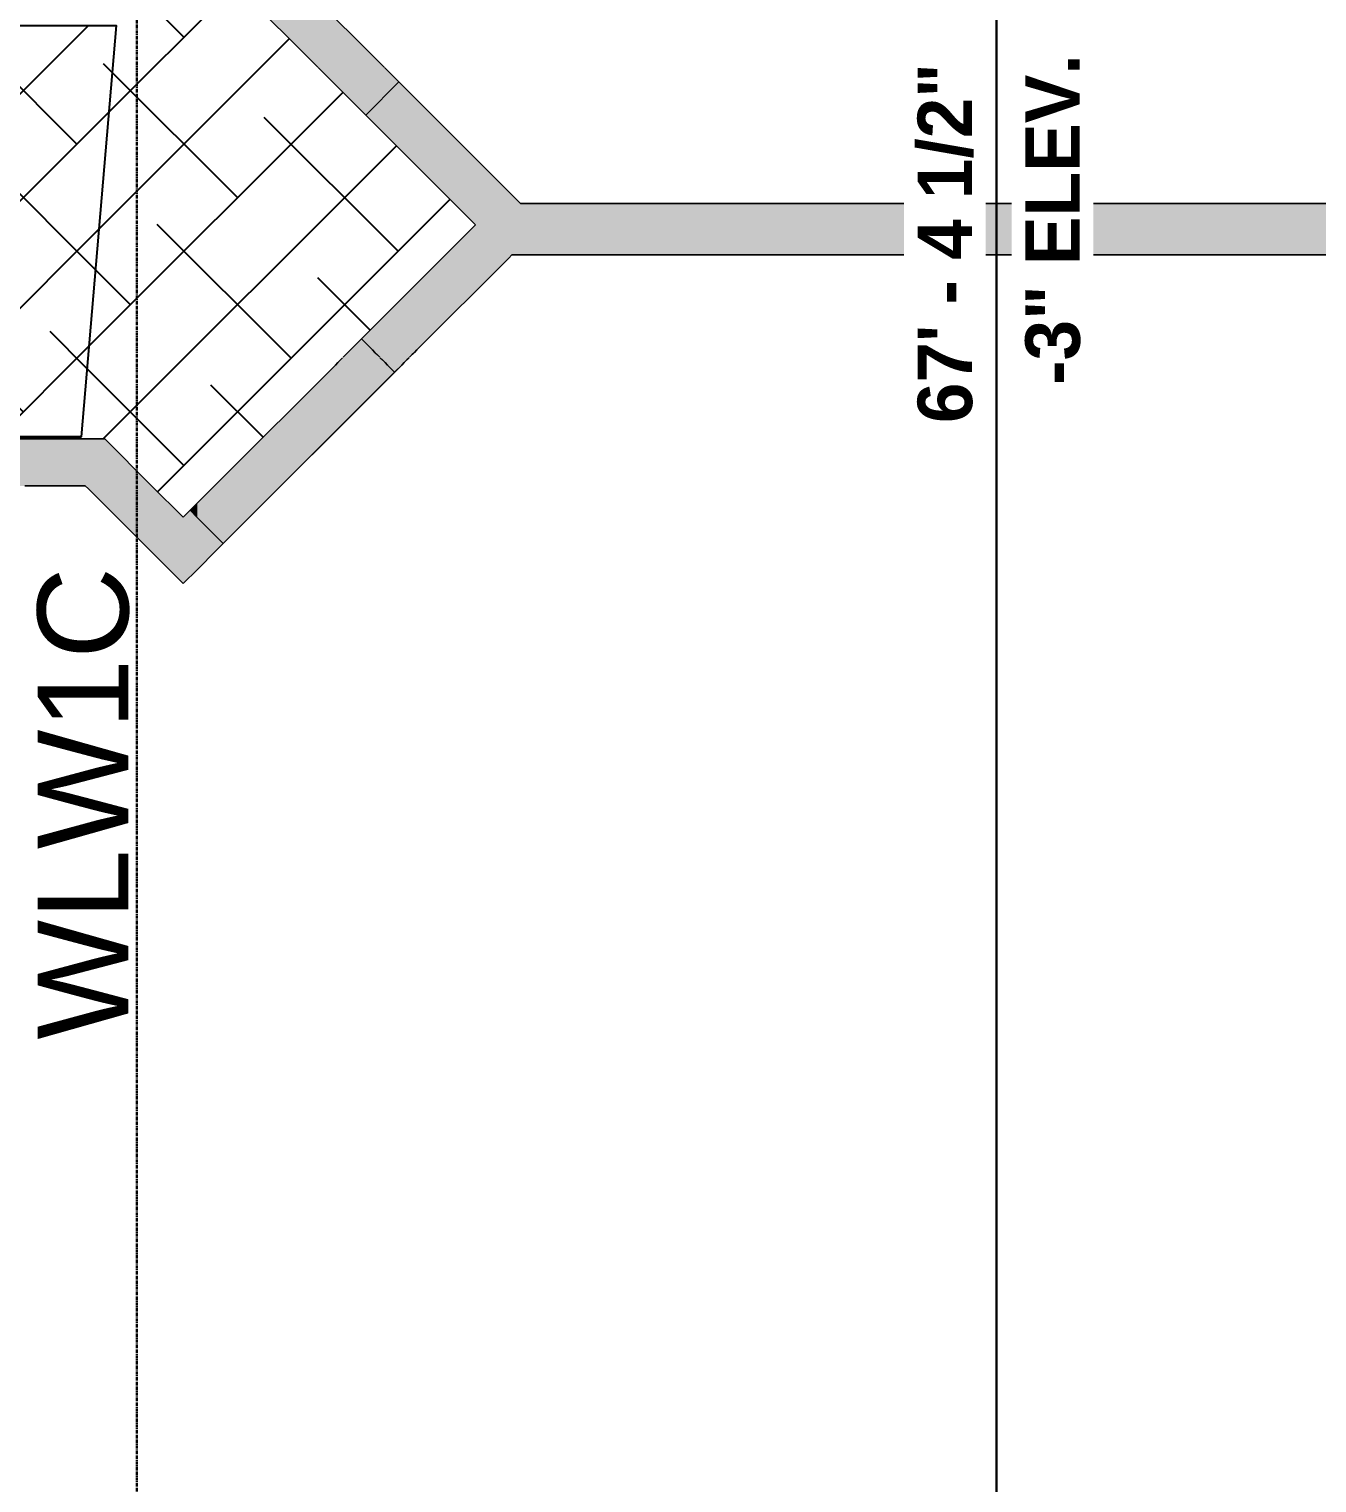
# Model space of a CAD drawing. Header units: inches. Extents: x -4126 to -1814, y 9773 to 12338.
# Drawn here: x -2518.1 to -2305.6, y 10208.8 to 10448.8 of the extents above; entities that cross this region are included whole.
import ezdxf

# ---------------------------------------------------------------- set-up
doc = ezdxf.new("R2010")
doc.units = ezdxf.units.IN
doc.header["$MEASUREMENT"] = 0
doc.linetypes.add('Grid Line 1_2_', pattern=[0.875, 0.5, -0.125, 0.125, -0.125])
for name, color, linetype, lineweight in [('A-ANNO-DIMS', 211, 'Continuous', 9), ('A-ANNO-DIMS-96', 211, 'Continuous', 9), ('I-WALL', 2, 'Continuous', 13), ('S-GRID', 1, 'Continuous', 9)]:
    doc.layers.add(name, color=color, linetype=linetype, lineweight=lineweight)
doc.layers.add('LOAD_HATCH', color=8, linetype='Continuous')
doc.layers.add('loads', color=1, linetype='Continuous')
doc.styles.add('Arial', font='Arial.ttf', dxfattribs={"height": 18})
doc.styles.add('Century Gothic_B', font='Gothicb.ttf', dxfattribs={"height": 9})
doc.dimstyles.new('OD__1_4__Tol__', dxfattribs={"dimscale": 12, "dimtxt": 9.397514, "dimasz": 1, "dimexe": 0.75, "dimexo": 0.5, "dimgap": 0.125, "dimtad": 1, "dimrnd": 0.25, "dimzin": 1, "dimdsep": 46, "dimlunit": 4, "dimtxsty": 'Century Gothic_B', "dimblk1": 'OBLIQUE', "dimblk2": 'OBLIQUE', "dimsah": 1, "dimcen": 0.09, "dimdle": 0.75, "dimazin": 0, "dimtfac": 1, "dimtdec": 4, "dimtix": 1, "dimtmove": 0, "dimatfit": 3, "dimfxl": 1, "dimtvp": 1, "dimtfill": 1, "dimfrac": 2, "dimtolj": 1, "dimtzin": 0, "dimlwd": 30, "dimlwe": 30, "dimarcsym": 2})

# ---------------------------------------------------------------- blocks, each defined once
blk = doc.blocks.new('CTR - 1st Phase - Common Walls_rvt-1-FRAMING PLAN - 1ST FLOOR')
at = {"layer": 'I-WALL', "lineweight": 5, "transparency": 33554585}
h = blk.add_hatch(color=8, dxfattribs=at)
h.paths.add_polyline_path([(-2438.95, 10411.02), (-2433.47, 10416.5), (-2457.07, 10440.1), (-2462.55, 10434.62), (-2439.47, 10411.54)], flags=0)
h.paths.add_polyline_path([(-2488.32, 10467.19), (-2486.53, 10467.21), (-2485.36, 10468.38), (-2488.32, 10471.35), (-2488.32, 10467.21), (-2489.11, 10467.19)], flags=0)
h = blk.add_hatch(color=8, dxfattribs=at)
h.paths.add_polyline_path([(-2462.55, 10434.62), (-2457.07, 10440.1), (-2458.23, 10441.26), (-2469.19, 10441.26), (-2466.09, 10438.15)], flags=0)
h.paths.add_polyline_path([(-2462.55, 10441.65), (-2458.63, 10441.65), (-2459.06, 10442.08), (-2470.02, 10442.08), (-2469.59, 10441.65)], flags=0)
h.paths.add_polyline_path([(-2470.85, 10442.91), (-2459.89, 10442.91), (-2460.32, 10443.34), (-2471.28, 10443.34)], flags=0)
h.paths.add_polyline_path([(-2460.71, 10443.74), (-2485.36, 10468.38), (-2486.55, 10467.19), (-2486.32, 10467.19), (-2486.32, 10458.39), (-2471.67, 10443.74)], flags=0)
h = blk.add_hatch(color=8, dxfattribs=at)
h.paths.add_polyline_path([(-2469.19, 10441.26), (-2458.23, 10441.26), (-2458.63, 10441.65), (-2469.59, 10441.65)], flags=0)
h.paths.add_polyline_path([(-2460.32, 10443.34), (-2460.71, 10443.74), (-2471.67, 10443.74), (-2471.28, 10443.34)], flags=0)
for points in [[(-2459.06, 10442.08), (-2459.89, 10442.91), (-2470.85, 10442.91), (-2470.02, 10442.08)], [(-2459.79, 10394.2), (-2460.62, 10395.03), (-2465.9, 10395.03), (-2466.73, 10394.2), (-2463.26, 10394.2)], [(-2457.78, 10394.2), (-2455.77, 10394.2), (-2454.94, 10395.03), (-2460.62, 10395.03), (-2459.79, 10394.2)], [(-2514.32, 10373.41), (-2514.32, 10381.16), (-2524.95, 10381.16), (-2524.95, 10373.41), (-2518.82, 10373.41)], [(-2508.32, 10373.41), (-2508.32, 10381.16), (-2514.32, 10381.16), (-2514.32, 10373.41), (-2508.83, 10373.41)], [(-2505.62, 10373.41), (-2497.87, 10373.41), (-2505.62, 10381.16), (-2508.32, 10381.16), (-2508.32, 10373.41)], [(-2492.69, 10357.28), (-2490.32, 10359.64), (-2490.32, 10365.87), (-2497.87, 10373.41), (-2508.32, 10373.41), (-2508.32, 10372.91), (-2498.17, 10362.76)], [(-2487.11, 10364.95), (-2487.11, 10373.82), (-2490.32, 10370.6), (-2490.32, 10368.17), (-2487.21, 10365.05)], [(-2486.32, 10364.17), (-2486.32, 10374.6), (-2487.11, 10373.82), (-2487.11, 10364.95)], [(-2490.32, 10368.17), (-2490.32, 10370.6), (-2491.54, 10369.39), (-2490.39, 10368.24)], [(-2490.32, 10365.87), (-2490.32, 10368.17), (-2491.54, 10369.39), (-2492.69, 10368.24), (-2491.54, 10367.09)], [(-2487.21, 10362.76), (-2486.32, 10363.64), (-2486.32, 10364.17), (-2490.32, 10368.17), (-2490.32, 10365.87), (-2488.36, 10363.91)]]:
    blk.add_hatch(color=8, dxfattribs=at).paths.add_polyline_path(points, flags=0)
h = blk.add_hatch(color=8, dxfattribs=at)
h.paths.add_polyline_path([(-2316.1, 10411.54), (-2187.32, 10411.54), (-2187.32, 10420.04), (-2437.01, 10420.04), (-2433.47, 10416.5), (-2438.43, 10411.54), (-2428.51, 10411.54)], flags=0)
h.paths.add_polyline_path([(-2105.82, 10411.54), (-2105.82, 10420.04), (-2159.32, 10420.04), (-2159.32, 10411.54)], flags=0)
h = blk.add_hatch(color=8, dxfattribs=at)
h.paths.add_polyline_path([(-2486.32, 10363.64), (-2486.06, 10363.91), (-2486.32, 10364.17), (-2486.32, 10363.91)], flags=0)
h.paths.add_polyline_path([(-2457.78, 10392.19), (-2456.59, 10393.37), (-2458.96, 10393.37)], flags=0)
h.paths.add_polyline_path([(-2457.78, 10393.77), (-2456.2, 10393.77), (-2455.77, 10394.2), (-2459.79, 10394.2), (-2459.36, 10393.77)], flags=0)
h.paths.add_polyline_path([(-2456.22, 10395.03), (-2454.94, 10395.03), (-2454.51, 10395.46), (-2461.05, 10395.46), (-2460.62, 10395.03), (-2457.78, 10395.03)], flags=0)
h.paths.add_polyline_path([(-2457.78, 10395.86), (-2454.11, 10395.86), (-2438.95, 10411.02), (-2444.43, 10416.5), (-2463.26, 10397.67), (-2461.44, 10395.86)], flags=0)
h = blk.add_hatch(color=8, dxfattribs=at)
h.paths.add_polyline_path([(-2486.06, 10363.91), (-2457.78, 10392.19), (-2458.96, 10393.37), (-2467.55, 10393.37), (-2486.32, 10374.6), (-2486.32, 10364.17)], flags=0)
h.paths.add_polyline_path([(-2467.16, 10393.77), (-2459.36, 10393.77), (-2459.79, 10394.2), (-2466.73, 10394.2)], flags=0)
h.paths.add_polyline_path([(-2463.26, 10395.03), (-2460.62, 10395.03), (-2461.05, 10395.46), (-2465.47, 10395.46), (-2465.9, 10395.03)], flags=0)
h.paths.add_polyline_path([(-2461.44, 10395.86), (-2463.26, 10397.67), (-2465.07, 10395.86), (-2463.26, 10395.86)], flags=0)
h = blk.add_hatch(color=8, dxfattribs=at)
h.paths.add_polyline_path([(-2463.26, 10393.37), (-2458.96, 10393.37), (-2459.36, 10393.77), (-2467.16, 10393.77), (-2467.55, 10393.37)], flags=0)
h.paths.add_polyline_path([(-2463.26, 10395.46), (-2461.05, 10395.46), (-2461.44, 10395.86), (-2465.07, 10395.86), (-2465.47, 10395.46)], flags=0)
h = blk.add_hatch(color=8, dxfattribs=at)
h.paths.add_polyline_path([(-2456.59, 10393.37), (-2456.2, 10393.77), (-2459.36, 10393.77), (-2458.96, 10393.37), (-2457.13, 10393.37)], flags=0)
h.paths.add_polyline_path([(-2454.51, 10395.46), (-2454.11, 10395.86), (-2461.44, 10395.86), (-2461.05, 10395.46), (-2455.98, 10395.46)], flags=0)
h = blk.add_hatch(color=8, dxfattribs=at)
h.paths.add_polyline_path([(-2490.32, 10359.64), (-2487.21, 10362.76), (-2490.32, 10365.87), (-2490.32, 10362.76)], flags=0)
h.paths.add_polyline_path([(-2508.32, 10372.91), (-2508.32, 10373.41), (-2508.83, 10373.41)], flags=0)
at = {"layer": 'I-WALL', "color": 253}
for p, q in [((-2488.32, 10471.35), (-2460.71, 10443.74)), ((-2471.67, 10443.74), (-2486.32, 10458.39)), ((-2471.28, 10443.34), (-2471.67, 10443.74)), ((-2470.85, 10442.91), (-2471.28, 10443.34)), ((-2470.47, 10442.54), (-2470.85, 10442.91)), ((-2470.02, 10442.08), (-2470.39, 10442.46)), ((-2460.71, 10443.74), (-2460.32, 10443.34)), ((-2460.32, 10443.34), (-2459.89, 10442.91)), ((-2459.89, 10442.91), (-2459.51, 10442.54)), ((-2459.43, 10442.46), (-2459.06, 10442.08)), ((-2469.59, 10441.65), (-2470.02, 10442.08)), ((-2469.19, 10441.26), (-2469.59, 10441.65)), ((-2444.43, 10416.5), (-2469.19, 10441.26)), ((-2457.07, 10440.1), (-2462.55, 10434.62)), ((-2459.06, 10442.08), (-2458.63, 10441.65)), ((-2458.63, 10441.65), (-2458.23, 10441.26)), ((-2458.23, 10441.26), (-2437.01, 10420.04)), ((-2437.01, 10420.04), (-2187.32, 10420.04)), ((-2465.07, 10395.86), (-2444.43, 10416.5)), ((-2438.95, 10411.02), (-2438.43, 10411.54)), ((-2187.32, 10411.54), (-2438.43, 10411.54)), ((-2438.95, 10411.02), (-2454.11, 10395.86)), ((-2463.26, 10397.67), (-2461.44, 10395.86)), ((-2466.73, 10394.2), (-2466.35, 10394.57)), ((-2466.27, 10394.66), (-2465.9, 10395.03)), ((-2465.9, 10395.03), (-2465.47, 10395.46)), ((-2465.47, 10395.46), (-2465.07, 10395.86)), ((-2461.44, 10395.86), (-2461.05, 10395.46)), ((-2461.05, 10395.46), (-2460.62, 10395.03)), ((-2460.62, 10395.03), (-2460.24, 10394.66)), ((-2460.16, 10394.57), (-2459.79, 10394.2)), ((-2455.39, 10394.57), (-2455.77, 10394.2)), ((-2454.94, 10395.03), (-2455.31, 10394.66)), ((-2454.51, 10395.46), (-2454.94, 10395.03)), ((-2454.11, 10395.86), (-2454.51, 10395.46)), ((-2486.32, 10374.6), (-2467.55, 10393.37)), ((-2456.59, 10393.37), (-2486.32, 10363.64)), ((-2467.55, 10393.37), (-2467.16, 10393.77)), ((-2467.16, 10393.77), (-2466.73, 10394.2)), ((-2459.79, 10394.2), (-2459.36, 10393.77)), ((-2459.36, 10393.77), (-2458.96, 10393.37)), ((-2458.96, 10393.37), (-2457.78, 10392.19)), ((-2456.2, 10393.77), (-2456.59, 10393.37)), ((-2455.77, 10394.2), (-2456.2, 10393.77)), ((-2524.95, 10381.16), (-2514.32, 10381.16)), ((-2514.32, 10381.16), (-2508.32, 10381.16)), ((-2508.32, 10381.16), (-2505.62, 10381.16)), ((-2497.87, 10373.41), (-2505.62, 10381.16)), ((-2514.32, 10373.41), (-2518.82, 10373.41)), ((-2508.83, 10373.41), (-2514.32, 10373.41)), ((-2508.32, 10372.91), (-2508.83, 10373.41)), ((-2492.69, 10357.28), (-2508.32, 10372.91)), ((-2497.87, 10373.41), (-2492.69, 10368.24)), ((-2490.32, 10370.6), (-2487.11, 10373.82)), ((-2487.11, 10373.82), (-2486.32, 10374.6)), ((-2492.69, 10368.24), (-2490.32, 10370.6)), ((-2491.54, 10369.39), (-2490.32, 10368.17)), ((-2490.32, 10368.17), (-2486.32, 10364.17)), ((-2486.32, 10363.64), (-2487.21, 10362.76)), ((-2486.32, 10364.17), (-2486.06, 10363.91)), ((-2490.32, 10359.64), (-2487.21, 10362.76)), ((-2492.69, 10357.28), (-2490.32, 10359.64))]:
    blk.add_line(p, q, dxfattribs=at)
at = {"layer": 'I-WALL', "color": 9}
for p, q in [((-2460.71, 10443.74), (-2485.36, 10468.38)), ((-2486.32, 10458.39), (-2471.67, 10443.74)), ((-2471.67, 10443.74), (-2471.28, 10443.34)), ((-2471.28, 10443.34), (-2470.47, 10442.54)), ((-2470.39, 10442.46), (-2469.59, 10441.65)), ((-2460.32, 10443.34), (-2460.71, 10443.74)), ((-2459.51, 10442.54), (-2460.32, 10443.34)), ((-2458.63, 10441.65), (-2459.43, 10442.46)), ((-2469.59, 10441.65), (-2469.19, 10441.26)), ((-2469.19, 10441.26), (-2462.55, 10434.62)), ((-2462.55, 10434.62), (-2457.07, 10440.1)), ((-2458.23, 10441.26), (-2458.63, 10441.65)), ((-2457.07, 10440.1), (-2458.23, 10441.26)), ((-2437.01, 10420.04), (-2457.07, 10440.1)), ((-2462.55, 10434.62), (-2444.43, 10416.5)), ((-2187.32, 10420.04), (-2437.01, 10420.04)), ((-2444.43, 10416.5), (-2463.26, 10397.67)), ((-2438.43, 10411.54), (-2438.95, 10411.02)), ((-2438.43, 10411.54), (-2187.32, 10411.54)), ((-2454.11, 10395.86), (-2438.95, 10411.02)), ((-2463.26, 10397.67), (-2465.07, 10395.86)), ((-2461.44, 10395.86), (-2463.26, 10397.67)), ((-2466.35, 10394.57), (-2467.16, 10393.77)), ((-2465.47, 10395.46), (-2466.27, 10394.66)), ((-2465.07, 10395.86), (-2465.47, 10395.46)), ((-2461.05, 10395.46), (-2461.44, 10395.86)), ((-2460.24, 10394.66), (-2461.05, 10395.46)), ((-2459.36, 10393.77), (-2460.16, 10394.57)), ((-2456.2, 10393.77), (-2455.39, 10394.57)), ((-2455.31, 10394.66), (-2454.51, 10395.46)), ((-2454.51, 10395.46), (-2454.11, 10395.86)), ((-2467.55, 10393.37), (-2486.32, 10374.6)), ((-2486.06, 10363.91), (-2457.78, 10392.19)), ((-2467.16, 10393.77), (-2467.55, 10393.37)), ((-2458.96, 10393.37), (-2459.36, 10393.77)), ((-2457.78, 10392.19), (-2458.96, 10393.37)), ((-2457.78, 10392.19), (-2456.59, 10393.37)), ((-2456.59, 10393.37), (-2456.2, 10393.77)), ((-2514.32, 10381.16), (-2526.57, 10381.16)), ((-2508.32, 10381.16), (-2514.32, 10381.16)), ((-2505.62, 10381.16), (-2508.32, 10381.16)), ((-2505.62, 10381.16), (-2497.87, 10373.41)), ((-2518.82, 10373.41), (-2514.32, 10373.41)), ((-2514.32, 10373.41), (-2508.83, 10373.41)), ((-2508.83, 10373.41), (-2508.32, 10372.91)), ((-2508.32, 10372.91), (-2492.69, 10357.28)), ((-2492.69, 10368.24), (-2497.87, 10373.41)), ((-2486.32, 10374.6), (-2490.32, 10370.6)), ((-2490.32, 10370.6), (-2491.54, 10369.39)), ((-2491.54, 10369.39), (-2492.69, 10368.24)), ((-2491.54, 10369.39), (-2490.32, 10368.17)), ((-2490.32, 10368.17), (-2486.32, 10364.17)), ((-2487.21, 10362.76), (-2486.32, 10363.64)), ((-2486.32, 10364.17), (-2486.06, 10363.91)), ((-2486.32, 10363.64), (-2486.06, 10363.91)), ((-2487.21, 10362.76), (-2490.32, 10359.64)), ((-2490.32, 10359.64), (-2492.69, 10357.28))]:
    blk.add_line(p, q, dxfattribs=at)
blk = doc.blocks.new('DIMBLOCK2-FRAMING PLAN - 1ST FLOOR')
at = {"layer": 'A-ANNO-DIMS-96', "lineweight": 50}
for p, q in [((-2358.42, 10819.99), (-2364.42, 10825.99)), ((-2358.42, 10819.99), (-2352.42, 10813.99)), ((-2358.42, 10011.56), (-2364.42, 10017.56)), ((-2358.42, 10011.56), (-2352.42, 10005.56))]:
    blk.add_line(p, q, dxfattribs=at)
at = {"layer": 'A-ANNO-DIMS-96', "lineweight": 30}
for p, q in [((-2360.91, 10819.99), (-2349.42, 10819.99)), ((-2358.42, 10819.99), (-2360.91, 10819.99)), ((-2358.42, 10011.56), (-2358.42, 10819.99)), ((-2360.91, 10011.56), (-2349.42, 10011.56)), ((-2358.42, 10011.56), (-2360.91, 10011.56))]:
    blk.add_line(p, q, dxfattribs=at)
at = {"layer": 'A-ANNO-DIMS-96', "color": 0, "lineweight": 30, "char_height": 9, "attachment_point": 1, "rotation": 90, "line_spacing_factor": 0.984502, "style": 'Century Gothic_B', "bg_fill": 3, "box_fill_scale": 1.25, "bg_fill_color": 256, "bg_fill_true_color": 13158600, "bg_fill_transparency": 0}
for s, insert, width in [('67\' - 4 1/2"', (-2371.46, 10383.78), 76.7911), ('-3" ELEV.', (-2353.69, 10390.12), 61.5761)]:
    blk.add_mtext(s, dxfattribs=dict(at, insert=insert, width=width))
blk = doc.blocks.new('_Oblique')
at = {"color": 0, "linetype": 'ByBlock', "lineweight": -2}
blk.add_line((-0.5, -0.5), (0.5, 0.5), dxfattribs=at)

msp = doc.modelspace()

# ---------------------------------------------------------------- hatches: boundary and pattern name
at = {"layer": 'LOAD_HATCH'}
h = msp.add_hatch(dxfattribs=at)
h.set_pattern_fill('ANSI38', color=256, scale=100, style=0)
h.paths.add_polyline_path([(-3481.324, 10382.789), (-3418.524, 10381), (-3072.924, 10381), (-2509.521, 10381.514), (-2503.7, 10449.439), (-3408.924, 10449.439), (-3401.049, 11277.289), (-3371.874, 11277.289), (-3371.874, 11473.789), (-3140.124, 11473.539), (-3139.124, 11648.339), (-2778.924, 11649.339), (-2778.924, 11628.389), (-2718.724, 11628.389), (-2650.524, 11628.389), (-2650.524, 11649.339), (-2509.521, 11650), (-2509.521, 11717.264), (-3140.124, 11718), (-3140.124, 11838.614), (-3460.024, 11838.614), (-3460.024, 11787.364), (-3199.999, 11783.364), (-3199.999, 11535.189), (-3481.324, 11530.989), (-3477.974, 11244.389), (-3477.974, 10410)])
h = msp.add_hatch(dxfattribs=at)
h.set_pattern_fill('ANSI38', color=256, scale=100, style=0)
edge = h.paths.add_edge_path()
edge.add_line((-2508.324, 10381.164), (-2505.62, 10381.164))
edge.add_line((-2505.62, 10381.164), (-2500.324, 10375.869))
edge.add_line((-2500.324, 10375.869), (-2500.324, 10455.71))
edge.add_line((-2500.324, 10455.71), (-2505.62, 10450.414))
edge.add_line((-2503.7, 10449.439), (-2509.521, 10381.514))
h.paths.add_polyline_path([(-2500.324, 10375.869), (-2500.324, 10455.71), (-2497.87, 10458.164), (-2496.845, 10459.189), (-2492.324, 10459.189), (-2492.324, 10459.268), (-2492.324, 10463.71), (-2491.985, 10464.049), (-2490.324, 10462.389), (-2487.111, 10459.176), (-2486.324, 10458.389), (-2471.672, 10443.737), (-2471.278, 10443.343), (-2470.391, 10442.456), (-2469.586, 10441.65), (-2469.192, 10441.257), (-2444.432, 10416.497), (-2465.073, 10395.855), (-2465.467, 10395.461), (-2466.354, 10394.574), (-2467.16, 10393.769), (-2467.553, 10393.375), (-2486.324, 10374.604), (-2487.111, 10373.817), (-2490.324, 10370.604), (-2492.692, 10368.236), (-2497.87, 10373.414)])

# ---------------------------------------------------------------- linework, layer by layer
msp.add_lwpolyline([(-3072.924, 10381), (-2797, 10381), (-2509.521, 10381.514), (-2740, 10381.514), (-2797, 10381.514)], close=True)
msp.add_lwpolyline([(-3401.049, 11277.289), (-3408.924, 10449.439), (-2503.7, 10449.439), (-2509.521, 10381.514), (-3072.924, 10381), (-3418.524, 10381), (-3481.324, 10382.789), (-3477.974, 10410), (-3477.974, 11244.389)], dxfattribs=at)
at = {"layer": 'S-GRID', "linetype": 'Grid Line 1_2_', "lineweight": 30}
msp.add_line((-2500.324, 9772.61), (-2500.324, 12288.555), dxfattribs=at)

# ---------------------------------------------------------------- block references
at = {"lineweight": 5}
msp.add_blockref('CTR - 1st Phase - Common Walls_rvt-1-FRAMING PLAN - 1ST FLOOR', (0, 0), dxfattribs=at)

# ---------------------------------------------------------------- texts
at = {"layer": 'loads', "insert": (-2516.708, 10282), "char_height": 15, "width": 29.92125, "attachment_point": 1, "rotation": 90, "style": 'Arial'}
msp.add_mtext('WLW1C', dxfattribs=at)

# ---------------------------------------------------------------- next in the draw order: dimensions: what is measured, and where the dimension line sits
at = {"layer": 'A-ANNO-DIMS', "lineweight": 30}
dim = msp.add_linear_dim(base=(-2358.425, 10819.989), p1=(-2366.91, 10011.56), p2=(-2366.91, 10819.989), angle=90, text='<>\\X-3" ELEV.', dimstyle='OD__1_4__Tol__', override={"dimpost": '<>', "dimfxl": 808.429494}, dxfattribs=at)
dim.commit()
dim.dimension.update_dxf_attribs({"geometry": 'DIMBLOCK2-FRAMING PLAN - 1ST FLOOR', "text_midpoint": (-2358.425, 10415.775)})

doc.saveas('drawing.dxf')
